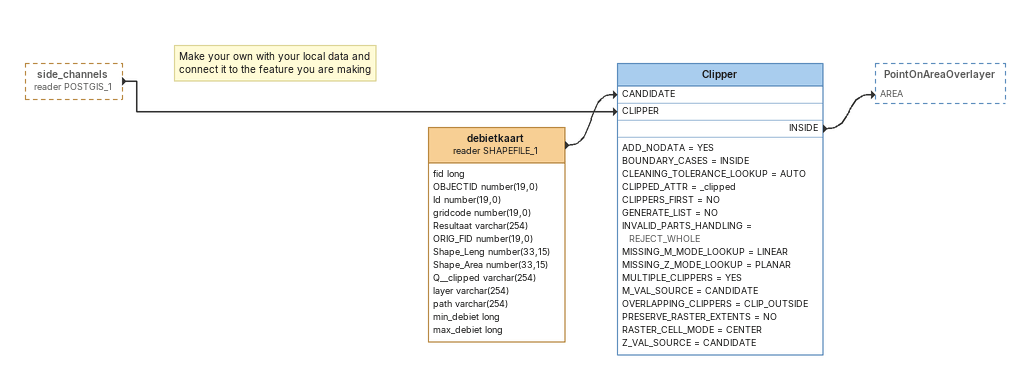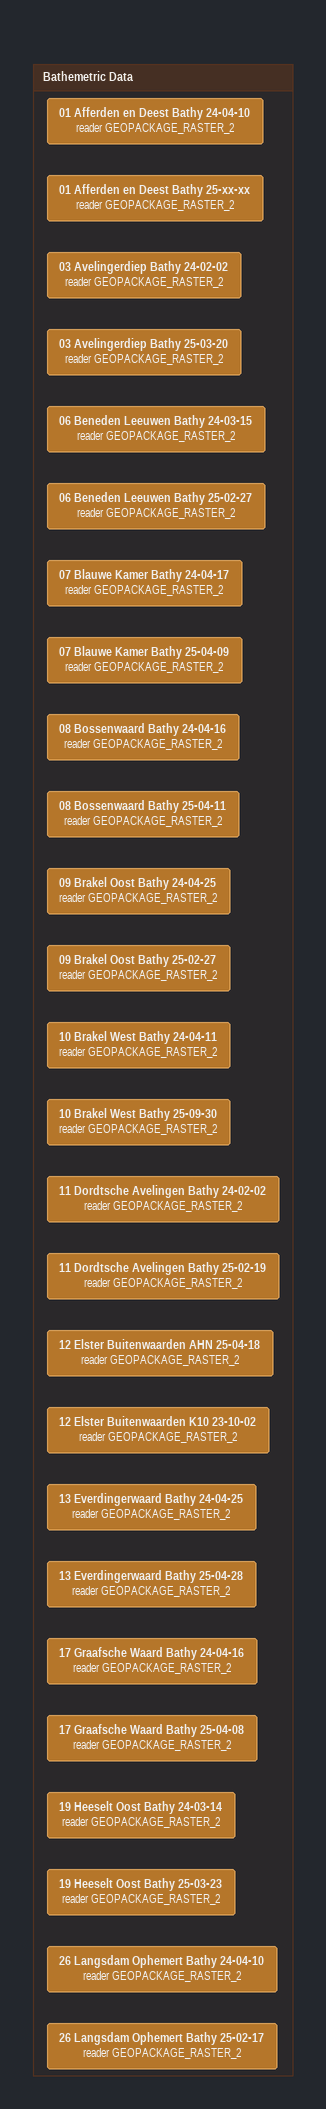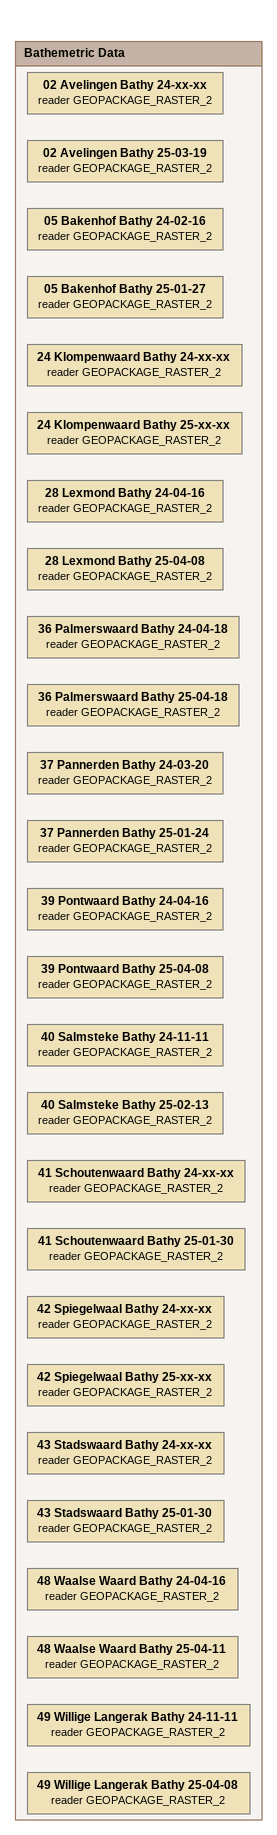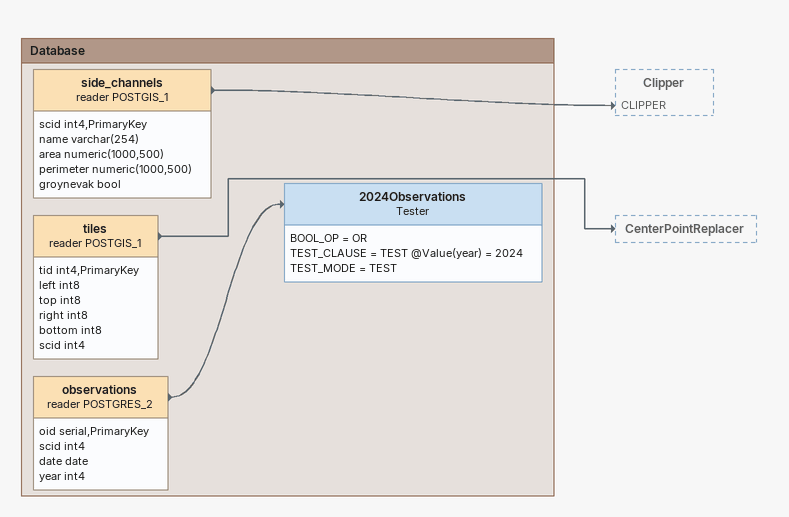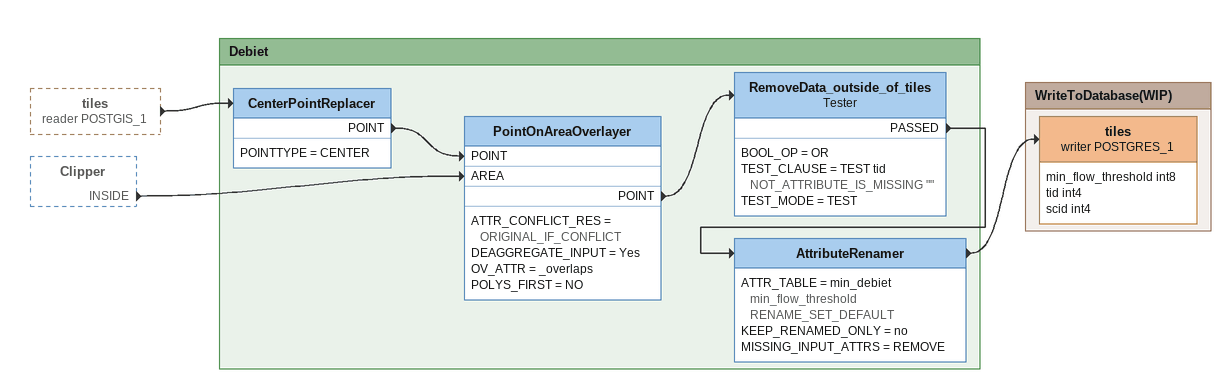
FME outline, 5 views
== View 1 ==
side_channels (reader POSTGIS_1) [outside]
    -> Clipper [CLIPPER]
Note: Make your own with your local data and connect it to the feature you are making
debietkaart (reader SHAPEFILE_1)
    attributes: fid long, OBJECTID number(19,0), Id number(19,0), gridcode number(19,0), Resultaat varchar(254), ORIG_FID number(19,0), Shape_Leng number(33,15), Shape_Area number(33,15), Q__clipped varchar(254), layer varchar(254), path varchar(254), min_debiet long, max_debiet long
    -> Clipper [CANDIDATE]
Clipper
    ADD_NODATA = YES
    BOUNDARY_CASES = INSIDE
    CLEANING_TOLERANCE_LOOKUP = AUTO
    CLIPPED_ATTR = _clipped
    CLIPPERS_FIRST = NO
    GENERATE_LIST = NO
    INVALID_PARTS_HANDLING = REJECT_WHOLE
    MISSING_M_MODE_LOOKUP = LINEAR
    MISSING_Z_MODE_LOOKUP = PLANAR
    MULTIPLE_CLIPPERS = YES
    M_VAL_SOURCE = CANDIDATE
    OVERLAPPING_CLIPPERS = CLIP_OUTSIDE
    PRESERVE_RASTER_EXTENTS = NO
    RASTER_CELL_MODE = CENTER
    Z_VAL_SOURCE = CANDIDATE
    INSIDE -> PointOnAreaOverlayer [AREA]

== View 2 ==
Bookmark: Bathemetric Data
26 Langsdam Ophemert Bathy 24-04-10 (reader GEOPACKAGE_RASTER_2)
26 Langsdam Ophemert Bathy 25-02-17 (reader GEOPACKAGE_RASTER_2)
01 Afferden en Deest Bathy 24-04-10 (reader GEOPACKAGE_RASTER_2)
01 Afferden en Deest Bathy 25-xx-xx (reader GEOPACKAGE_RASTER_2)
03 Avelingerdiep Bathy 24-02-02 (reader GEOPACKAGE_RASTER_2)
03 Avelingerdiep Bathy 25-03-20 (reader GEOPACKAGE_RASTER_2)
06 Beneden Leeuwen Bathy 24-03-15 (reader GEOPACKAGE_RASTER_2)
06 Beneden Leeuwen Bathy 25-02-27 (reader GEOPACKAGE_RASTER_2)
07 Blauwe Kamer Bathy 24-04-17 (reader GEOPACKAGE_RASTER_2)
07 Blauwe Kamer Bathy 25-04-09 (reader GEOPACKAGE_RASTER_2)
08 Bossenwaard Bathy 24-04-16 (reader GEOPACKAGE_RASTER_2)
08 Bossenwaard Bathy 25-04-11 (reader GEOPACKAGE_RASTER_2)
09 Brakel Oost Bathy 24-04-25 (reader GEOPACKAGE_RASTER_2)
09 Brakel Oost Bathy 25-02-27 (reader GEOPACKAGE_RASTER_2)
10 Brakel West Bathy 24-04-11 (reader GEOPACKAGE_RASTER_2)
10 Brakel West Bathy 25-09-30 (reader GEOPACKAGE_RASTER_2)
11 Dordtsche Avelingen Bathy 24-02-02 (reader GEOPACKAGE_RASTER_2)
11 Dordtsche Avelingen Bathy 25-02-19 (reader GEOPACKAGE_RASTER_2)
12 Elster Buitenwaarden AHN 25-04-18 (reader GEOPACKAGE_RASTER_2)
12 Elster Buitenwaarden K10 23-10-02 (reader GEOPACKAGE_RASTER_2)
13 Everdingerwaard Bathy 24-04-25 (reader GEOPACKAGE_RASTER_2)
13 Everdingerwaard Bathy 25-04-28 (reader GEOPACKAGE_RASTER_2)
17 Graafsche Waard Bathy 24-04-16 (reader GEOPACKAGE_RASTER_2)
17 Graafsche Waard Bathy 25-04-08 (reader GEOPACKAGE_RASTER_2)
19 Heeselt Oost Bathy 24-03-14 (reader GEOPACKAGE_RASTER_2)
19 Heeselt Oost Bathy 25-03-23 (reader GEOPACKAGE_RASTER_2)

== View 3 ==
Bookmark: Bathemetric Data
24 Klompenwaard Bathy 24-xx-xx (reader GEOPACKAGE_RASTER_2)
24 Klompenwaard Bathy 25-xx-xx (reader GEOPACKAGE_RASTER_2)
36 Palmerswaard Bathy 24-04-18 (reader GEOPACKAGE_RASTER_2)
36 Palmerswaard Bathy 25-04-18 (reader GEOPACKAGE_RASTER_2)
41 Schoutenwaard Bathy 24-xx-xx (reader GEOPACKAGE_RASTER_2)
41 Schoutenwaard Bathy 25-01-30 (reader GEOPACKAGE_RASTER_2)
42 Spiegelwaal Bathy 24-xx-xx (reader GEOPACKAGE_RASTER_2)
42 Spiegelwaal Bathy 25-xx-xx (reader GEOPACKAGE_RASTER_2)
43 Stadswaard Bathy 24-xx-xx (reader GEOPACKAGE_RASTER_2)
43 Stadswaard Bathy 25-01-30 (reader GEOPACKAGE_RASTER_2)
48 Waalse Waard Bathy 24-04-16 (reader GEOPACKAGE_RASTER_2)
48 Waalse Waard Bathy 25-04-11 (reader GEOPACKAGE_RASTER_2)
49 Willige Langerak Bathy 24-11-11 (reader GEOPACKAGE_RASTER_2)
49 Willige Langerak Bathy 25-04-08 (reader GEOPACKAGE_RASTER_2)
02 Avelingen Bathy 24-xx-xx (reader GEOPACKAGE_RASTER_2)
02 Avelingen Bathy 25-03-19 (reader GEOPACKAGE_RASTER_2)
05 Bakenhof Bathy 24-02-16 (reader GEOPACKAGE_RASTER_2)
05 Bakenhof Bathy 25-01-27 (reader GEOPACKAGE_RASTER_2)
28 Lexmond Bathy 24-04-16 (reader GEOPACKAGE_RASTER_2)
28 Lexmond Bathy 25-04-08 (reader GEOPACKAGE_RASTER_2)
37 Pannerden Bathy 24-03-20 (reader GEOPACKAGE_RASTER_2)
37 Pannerden Bathy 25-01-24 (reader GEOPACKAGE_RASTER_2)
39 Pontwaard Bathy 24-04-16 (reader GEOPACKAGE_RASTER_2)
39 Pontwaard Bathy 25-04-08 (reader GEOPACKAGE_RASTER_2)
40 Salmsteke Bathy 24-11-11 (reader GEOPACKAGE_RASTER_2)
40 Salmsteke Bathy 25-02-13 (reader GEOPACKAGE_RASTER_2)

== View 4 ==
Bookmark: Database
observations (reader POSTGRES_2)
    attributes: oid serial,PrimaryKey, scid int4, date date, year int4
    -> 2024Observations
2024Observations: Tester
    BOOL_OP = OR
    TEST_CLAUSE = TEST @Value(year) = 2024
    TEST_MODE = TEST
side_channels (reader POSTGIS_1)
    attributes: scid int4,PrimaryKey, name varchar(254), area numeric(1000,500), perimeter numeric(1000,500), groynevak bool
    -> Clipper [CLIPPER]
tiles (reader POSTGIS_1)
    attributes: tid int4,PrimaryKey, left int8, top int8, right int8, bottom int8, scid int4
    -> CenterPointReplacer

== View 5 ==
tiles (reader POSTGIS_1) [outside]
    -> CenterPointReplacer
Clipper [outside]
    INSIDE -> PointOnAreaOverlayer [AREA]

Bookmark: Debiet
CenterPointReplacer
    POINTTYPE = CENTER
    POINT -> PointOnAreaOverlayer [POINT]
PointOnAreaOverlayer
    ATTR_CONFLICT_RES = ORIGINAL_IF_CONFLICT
    DEAGGREGATE_INPUT = Yes
    OV_ATTR = _overlaps
    POLYS_FIRST = NO
    POINT -> RemoveData_outside_of_tiles
RemoveData_outside_of_tiles: Tester
    BOOL_OP = OR
    TEST_CLAUSE = TEST tid NOT_ATTRIBUTE_IS_MISSING ""
    TEST_MODE = TEST
    PASSED -> AttributeRenamer
AttributeRenamer
    ATTR_TABLE = min_debiet min_flow_threshold RENAME_SET_DEFAULT
    KEEP_RENAMED_ONLY = no
    MISSING_INPUT_ATTRS = REMOVE
    -> tiles (writer POSTGRES_1)

Bookmark: WriteToDatabase(WIP)
tiles (writer POSTGRES_1)
    attributes: min_flow_threshold int8, tid int4, scid int4
